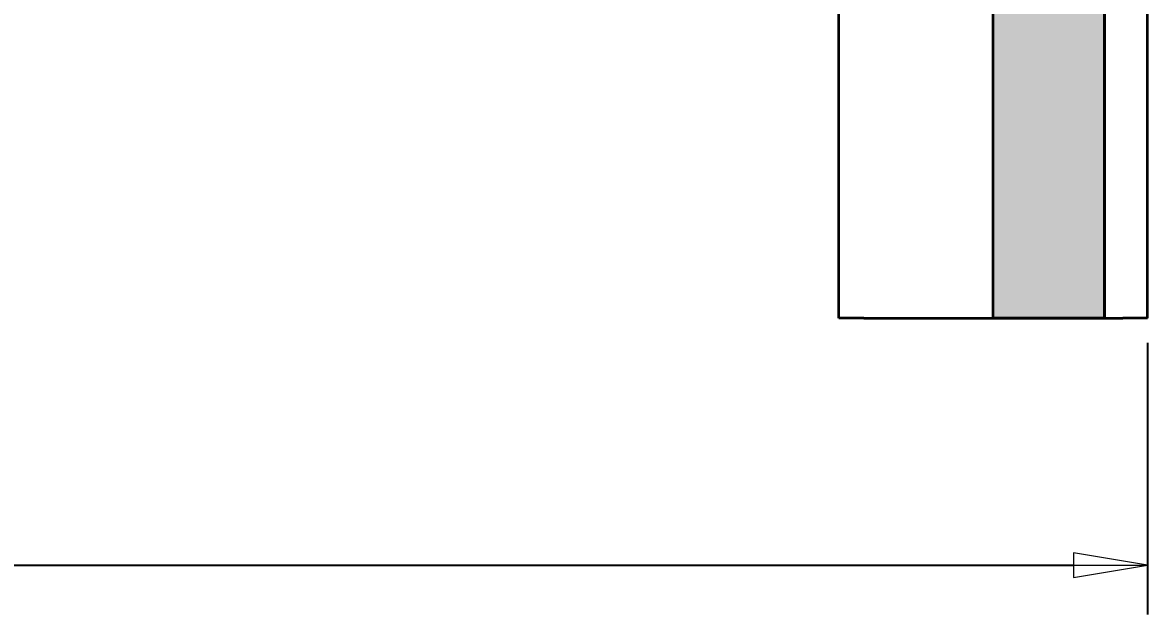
# Model space of a CAD drawing. Header units: millimetres. Extents: x -116965 to 323937, y 291661 to 566926.
# Drawn here: x -24902.6 to -24720.2, y 326284.5 to 326380.4 of the extents above; entities that cross this region are included whole.
import ezdxf

# ---------------------------------------------------------------- set-up
doc = ezdxf.new("R2010")
doc.units = ezdxf.units.MM
doc.header["$PDMODE"] = 35
doc.layers.get('0').update_dxf_attribs({"lineweight": 18})
for name, color, linetype, lineweight in [('Dimensions(Schneider)', 7, 'Continuous', 18), ('Hatch', 7, 'Continuous', 9), ('Sketch Geometry(Schneider)', 7, 'Continuous', 35), ('Visible Edges(Schneider)', 7, 'Continuous', 35)]:
    doc.layers.add(name, color=color, linetype=linetype, lineweight=lineweight)
doc.styles.add('schneder_1', font='micross.ttf')
doc.dimstyles.new('estilo_Schneider', dxfattribs={"dimscale": 4, "dimtxt": 3, "dimasz": 3, "dimexe": 2, "dimexo": 1, "dimgap": 0.3, "dimtad": 1, "dimtoh": 1, "dimrnd": 1e-08, "dimzin": 12, "dimtxsty": 'schneder_1', "dimblk": 'Filled-1', "dimcen": 0.09, "dimdle": 10, "dimclrd": 7, "dimclre": 7, "dimclrt": 7, "dimadec": 1, "dimazin": 3, "dimtfac": 0.5, "dimtdec": 3, "dimtmove": 0, "dimatfit": 3, "dimldrblk": 'Filled-1', "dimfxl": 1, "dimtolj": 1, "dimlwd": 25, "dimlwe": 25, "dimarcsym": 0})

# ---------------------------------------------------------------- blocks, each defined once
blk = doc.blocks.new('Filled-1')
at = {"color": 0}
for p, q in [((0, 0), (-1, 0.167)), ((-1, 0.167), (-1, -0.167)), ((-1, 0), (0, 0)), ((-1, -0.167), (0, 0))]:
    blk.add_line(p, q, dxfattribs=at)
at = {"color": 0, "flags": 128}
blk.add_lwpolyline([(-1, -0.167), (0, 0), (-1, 0.167), (-1, -0.167)], dxfattribs=at)
at = {"color": 0}
blk.add_solid([(-1, -0.167), (0, 0), (-1, 0.167), (-1, -0.167)], dxfattribs=at)
blk = doc.blocks.new('*D2013')
at = {"layer": 'Defpoints', "color": 0, "linetype": 'Continuous', "lineweight": -3, "transparency": 16777216}
for p in [(-25420.24, 326332.46), (-24720.24, 326332.46), (-24720.24, 326292.46)]:
    blk.add_point(p, dxfattribs=at)
at = {"layer": 'Dimensions(Schneider)', "color": 7, "linetype": 'Continuous', "lineweight": 25, "transparency": 16777216}
for p, q in [((-25420.24, 326328.46), (-25420.24, 326284.46)), ((-24720.24, 326328.46), (-24720.24, 326284.46)), ((-25408.24, 326292.46), (-24732.24, 326292.46))]:
    blk.add_line(p, q, dxfattribs=at)
at = {"layer": 'Dimensions(Schneider)', "color": 7, "linetype": 'Continuous', "lineweight": 25, "transparency": 16777216, "xscale": 12, "yscale": 12, "zscale": 12, "rotation": 180}
blk.add_blockref('Filled-1', (-25420.24, 326292.46), dxfattribs=at)
at = {"layer": 'Dimensions(Schneider)', "color": 7, "linetype": 'Continuous', "lineweight": 25, "transparency": 16777216, "xscale": 12, "yscale": 12, "zscale": 12}
blk.add_blockref('Filled-1', (-24720.24, 326292.46), dxfattribs=at)
at = {"layer": 'Dimensions(Schneider)', "color": 7, "linetype": 'Continuous', "lineweight": 25, "transparency": 16777216, "insert": (-25070.24, 326308.14), "char_height": 28, "attachment_point": 5, "style": 'schneder_1'}
blk.add_mtext('\\A1;700', dxfattribs=at)

msp = doc.modelspace()

# ---------------------------------------------------------------- hatches: boundary and pattern name
at = {"layer": 'Hatch'}
msp.add_hatch(color=256, dxfattribs=at).paths.add_polyline_path([(-24727.185886, 326332.407066), (-24745.249779, 326332.407066), (-24745.249779, 326385.619246), (-24735.095489, 326385.619246), (-24735.095489, 326578.577898), (-24820.048622, 326578.577898), (-24820.048622, 326590.462073), (-24745.249779, 326590.462073), (-24745.249779, 326682.563452), (-24727.185886, 326682.563452)])

# ---------------------------------------------------------------- linework, layer by layer
at = {"layer": 'Sketch Geometry(Schneider)'}
for p, q in [((-24727.185886, 326682.563452), (-24727.185886, 326332.407066)), ((-24745.249779, 326332.407066), (-24745.249779, 326385.619246)), ((-24727.185886, 326332.407066), (-24745.249779, 326332.407066))]:
    msp.add_line(p, q, dxfattribs=at)
at = {"layer": 'Visible Edges(Schneider)'}
for p, q in [((-24727.237237, 326682.464712), (-24727.237237, 326332.464712)), ((-24720.237237, 326332.464712), (-24720.237237, 326682.464712)), ((-24770.237237, 326332.464712), (-24770.237237, 326385.464712)), ((-24745.237237, 326332.464712), (-24745.237237, 326385.464712)), ((-24766.237237, 326332.464712), (-24770.237237, 326332.464712)), ((-24766.237237, 326332.464712), (-24745.237237, 326332.464712)), ((-24727.237237, 326332.464712), (-24745.237237, 326332.464712)), ((-24727.237237, 326332.464712), (-24724.237237, 326332.464712)), ((-24720.237237, 326332.464712), (-24724.237237, 326332.464712))]:
    msp.add_line(p, q, dxfattribs=at)

# ---------------------------------------------------------------- dimensions: what is measured, and where the dimension line sits
at = {"layer": 'Dimensions(Schneider)', "color": 7, "linetype": 'Continuous', "lineweight": 25}
dim = msp.add_linear_dim(base=(-24720.237237, 326292.464712), p1=(-25420.237237, 326332.464712), p2=(-24720.237237, 326332.464712), dimstyle='estilo_Schneider', override={"dimtxt": 7, "dimtoh": 0, "dimtofl": 0, "dimatfit": 1}, dxfattribs=at)
dim.commit()
dim.dimension.update_dxf_attribs({"geometry": '*D2013', "text_midpoint": (-25070.237237, 326292.464712), "dimtype": 160})

doc.saveas('drawing.dxf')
